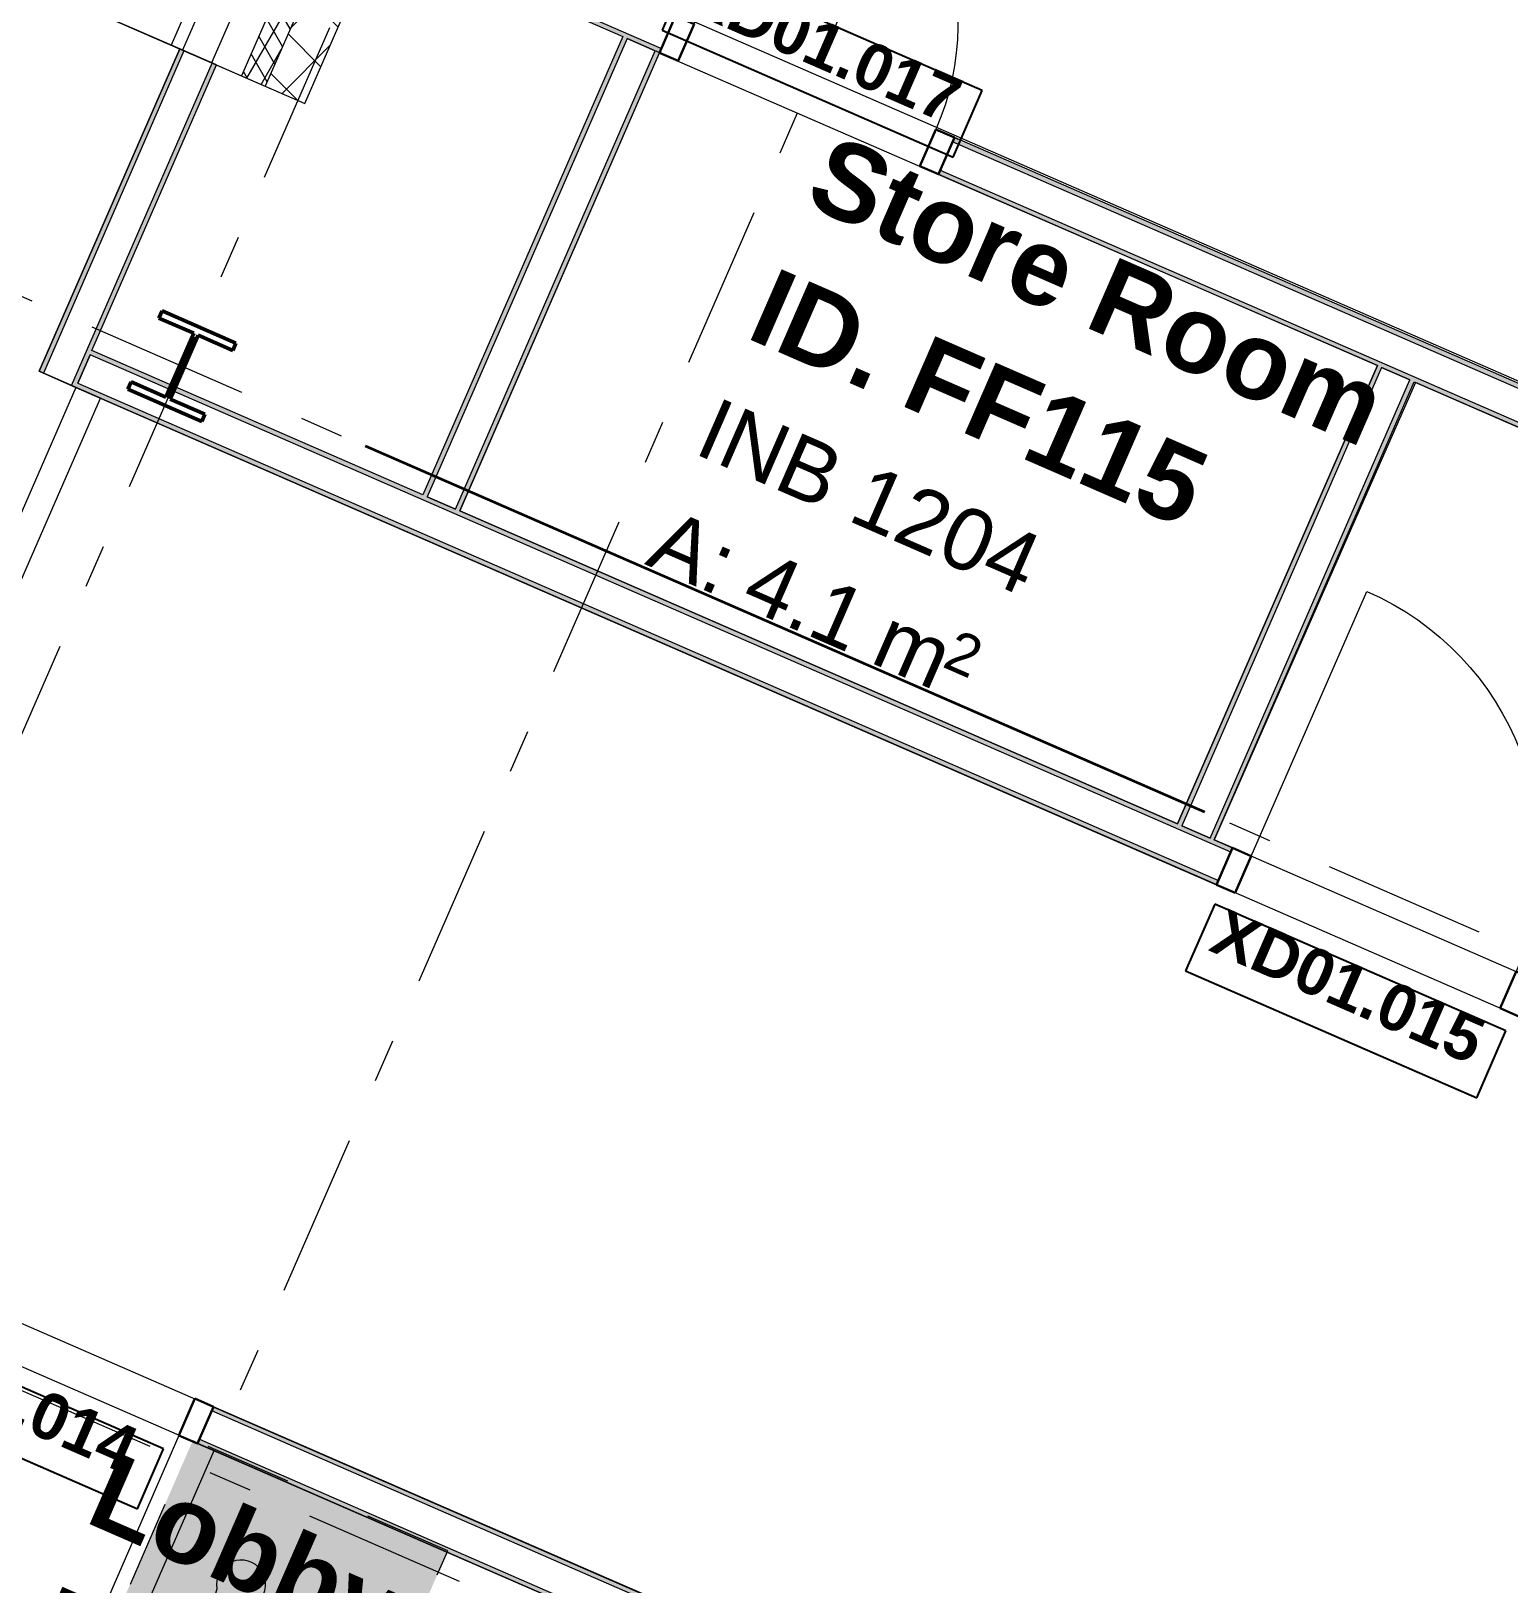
# Model space of a CAD drawing. Header units: millimetres. Extents: x -50172 to 90294, y -80883 to 25069.
# Drawn here: x 14340 to 19129, y 2969 to 8001 of the extents above; entities that cross this region are included whole.
import ezdxf
from ezdxf.enums import TextEntityAlignment as Align

# ---------------------------------------------------------------- set-up
doc = ezdxf.new("R2010")
doc.units = ezdxf.units.MM
doc.header["$MEASUREMENT"] = 0
for name, pattern in [('Dashed', [564.444447, 282.222223, -282.222223]), ('DGN Style 4', [5938.379518, 2967.335175, -1483.667587, 3.709169, -1483.667587]), ('Double Dashed', [1093.611073, 529.166651, -211.666656, 141.111112, -211.666656])]:
    doc.linetypes.add(name, pattern=pattern)
for name, color, linetype in [('A-05-M_Gross_Int_Circulation', 7, 'Continuous'), ('A-15-M_Column_Int', 7, 'Continuous'), ('A-15-MG_Structural_Grid', 7, 'Continuous'), ('A-20-M_Floor_Slab', 7, 'Continuous'), ('A-25-M_Wall_Ext', 7, 'Continuous'), ('A-25-M_Wall_Int', 7, 'Continuous'), ('A-35-M_FFE-Zone', 7, 'Continuous'), ('A-95-P_Drawing', 7, 'Continuous'), ('ArchiCAD Door Markers', 7, 'Continuous'), ('ArchiCAD Doors', 7, 'Continuous'), ('New_A-05-M_Gross_Int_Circulation', 7, 'Continuous'), ('New_A-35-M_FFE-Zone', 7, 'Continuous')]:
    doc.layers.add(name, color=color, linetype=linetype)
for name, color, linetype, lineweight, true_color in [('A-05-M_Gross_Int_Circulation_Pen_No__74', 7, 'Continuous', 20, 0x606060), ('A-15-M_Column_Int_Pen_No__28', 7, 'Continuous', 50, 0x2a2a2a), ('A-15-MG_Structural_Grid_Pen_No__163', 7, 'Continuous', 0, 0x750077), ('A-25-M_Wall_Ext_Pen_No__107', 7, 'Continuous', 15, 0xa6a6a6), ('A-25-M_Wall_Int_Pen_No__107', 7, 'Continuous', 15, 0xa6a6a6), ('A-35-M_FFE-Zone_Pen_No__74', 7, 'Continuous', 20, 0x606060), ('A-95-H_Fill_Plan.Fill#1_Pen_No__61', 7, 'Continuous', 20, 0x6a6a6a), ('ArchiCAD Doors_Pen_No__43', 7, 'Continuous', 30, 0x444444), ('ArchiCAD Doors_Pen_No__63', 7, 'Continuous', 20, 0x606060), ('New_A-05-M_Gross_Int_Circulation_Pen_No__74', 7, 'Continuous', 20, 0x606060), ('New_A-35-M_FFE-Zone_Pen_No__74', 7, 'Continuous', 20, 0x606060)]:
    doc.layers.add(name, color=color, linetype=linetype, lineweight=lineweight, true_color=true_color)
for name, color, linetype, lineweight in [('A-15-MG_Structural_Grid_Pen_No__8', 7, 'Continuous', 35), ('A-20-M_Floor_Slab_Pen_No__89', 8, 'Continuous', 20), ('A-25-M_Wall_Ext_Pen_No__1', 7, 'Continuous', 13), ('A-25-M_Wall_Int_Pen_No__1', 7, 'Continuous', 13), ('A-95-H_Fill_Plan.Fill#1_Pen_No__1', 7, 'Continuous', 13), ('A-95-P_Drawing_Pen_No__2', 8, 'Continuous', 15), ('ArchiCAD Door Markers_Pen_No__1', 7, 'Continuous', 13), ('ArchiCAD Door Markers_Pen_No__5', 7, 'Continuous', 25), ('ArchiCAD Doors_Pen_No__1', 7, 'Continuous', 13), ('ArchiCAD Zone Stamps_Pen_No__9', 7, 'Continuous', 13), ('New_ArchiCAD Zone Stamps_Pen_No__9', 7, 'Continuous', 13)]:
    doc.layers.add(name, color=color, linetype=linetype, lineweight=lineweight)
doc.styles.add('GENERATED_STYLE_1', font='')
doc.styles.add('GENERATED_STYLE_2', font='')
doc.styles.add('GENERATED_STYLE_3', font='')
doc.styles.add('GENERATED_STYLE_4', font='')
doc.styles.get('GENERATED_STYLE_1').set_extended_font_data('Arial', bold=True)
doc.styles.get('GENERATED_STYLE_2').set_extended_font_data('Swis721 BT', bold=True)
doc.styles.get('GENERATED_STYLE_3').set_extended_font_data('Arial')
doc.styles.get('GENERATED_STYLE_4').set_extended_font_data('Swis721 BT')

# ---------------------------------------------------------------- blocks, each defined once
blk = doc.blocks.new('Hub Circulation-First_INB 1250_18_1', base_point=(6132.5, 2516.9))
at = {"layer": 'New_A-05-M_Gross_Int_Circulation_Pen_No__74', "linetype": 'Continuous'}
for p, q in [((14821.6, 7943.7), (10938.1, 9637.1)), ((14365.9, 6898.8), (14821.6, 7943.7)), ((14564.7, 6812.1), (14365.9, 6898.8)), ((13425.6, 4199.6), (14564.7, 6812.1))]:
    blk.add_line(p, q, dxfattribs=at)
at = {"layer": 'New_ArchiCAD Zone Stamps_Pen_No__9'}
for tag, height, style, p in [('ROOM_NAME', 250, 'GENERATED_STYLE_1', (5462.3, 4364.5)), ('zoneNameLine2', 250, 'GENERATED_STYLE_1', (5273.8, 3932.4)), ('ROOM_NUMBER', 200, 'GENERATED_STYLE_3', (5085.4, 3511.7)), ('measuredAreaCode', 200, 'GENERATED_STYLE_3', (4928.4, 3151.6)), ('DUMMY_649', 200, 'GENERATED_STYLE_3', (5235.8, 3017.5)), ('DUMMY_650', 200, 'GENERATED_STYLE_3', (5725.1, 2804.1)), ('DUMMY_651', 133.3, 'GENERATED_STYLE_3', (6004.4, 2697.6))]:
    blk.add_attdef(tag, text='', height=height, rotation=336.4404, dxfattribs=dict(at, style=style)).set_placement(p, align=Align.TOP_LEFT)
blk = doc.blocks.new('Seminar 1_INB 1203_22_1', base_point=(20695.4, 10380.5))
at = {"layer": 'New_A-35-M_FFE-Zone_Pen_No__74', "linetype": 'Continuous'}
blk.add_line((15525.9, 8452), (22349.1, 5476.8), dxfattribs=at)
at = {"layer": 'New_ArchiCAD Zone Stamps_Pen_No__9'}
for tag, height, style, p in [('ROOM_NAME', 250, 'GENERATED_STYLE_1', (20403.5, 11704.2)), ('zoneNameLine2', 250, 'GENERATED_STYLE_1', (20215.1, 11272.1)), ('ROOM_NUMBER', 200, 'GENERATED_STYLE_3', (20026.7, 10851.4)), ('measuredAreaCode', 200, 'GENERATED_STYLE_3', (19869.6, 10491.3)), ('DUMMY_649', 200, 'GENERATED_STYLE_3', (20177.1, 10357.2)), ('DUMMY_650', 200, 'GENERATED_STYLE_3', (20666.4, 10143.8)), ('DUMMY_651', 133.3, 'GENERATED_STYLE_3', (20945.7, 10037.3))]:
    blk.add_attdef(tag, text='', height=height, rotation=336.4404, dxfattribs=dict(at, style=style)).set_placement(p, align=Align.TOP_LEFT)
blk = doc.blocks.new('Hub Circulation-First_INB 1250_26_1', base_point=(33468.4, -3160.1))
at = {"layer": 'New_A-05-M_Gross_Int_Circulation_Pen_No__74', "linetype": 'Continuous'}
for p, q in [((14485, 6846.7), (13345.6, 4233.7)), ((49095.7, -8245.2), (14485, 6846.7)), ((13345.6, 4233.7), (19055.2, 1744.8))]:
    blk.add_line(p, q, dxfattribs=at)
at = {"layer": 'New_ArchiCAD Zone Stamps_Pen_No__9'}
for tag, height, style, p in [('ROOM_NAME', 250, 'GENERATED_STYLE_1', (32365.1, -1482.5)), ('zoneNameLine2', 250, 'GENERATED_STYLE_1', (32176.7, -1914.6)), ('ROOM_NUMBER', 200, 'GENERATED_STYLE_3', (31988.2, -2335.3)), ('measuredAreaCode', 200, 'GENERATED_STYLE_3', (31831.2, -2695.5)), ('DUMMY_649', 200, 'GENERATED_STYLE_3', (32138.6, -2829.5)), ('DUMMY_650', 200, 'GENERATED_STYLE_3', (32767.8, -3103.9)), ('DUMMY_651', 133.3, 'GENERATED_STYLE_3', (33047.1, -3210.4))]:
    blk.add_attdef(tag, text='', height=height, rotation=336.4404, dxfattribs=dict(at, style=style)).set_placement(p, align=Align.TOP_LEFT)
blk = doc.blocks.new('Store Room_INB 1204_42_1', base_point=(17370.1, 6286.5))
at = {"layer": 'A-35-M_FFE-Zone_Pen_No__74', "linetype": 'Continuous'}
for p, q in [((16375.4, 7929.5), (15728.7, 6446.4)), ((18702.2, 6917.1), (16375.4, 7929.5)), ((18054.6, 5432.1), (18702.2, 6917.1)), ((15728.7, 6446.4), (18054.6, 5432.1))]:
    blk.add_line(p, q, dxfattribs=at)
at = {"layer": 'ArchiCAD Zone Stamps_Pen_No__9'}
for tag, height, style, p in [('ROOM_NAME', 250, 'GENERATED_STYLE_1', (16938.9, 7671)), ('zoneNameLine2', 250, 'GENERATED_STYLE_1', (16750.5, 7238.8)), ('ROOM_NUMBER', 200, 'GENERATED_STYLE_3', (16562.1, 6818.1)), ('measuredAreaCode', 200, 'GENERATED_STYLE_3', (16405.1, 6458)), ('DUMMY_649', 200, 'GENERATED_STYLE_3', (16712.5, 6324)), ('DUMMY_650', 200, 'GENERATED_STYLE_3', (17062, 6171.6)), ('DUMMY_651', 133.3, 'GENERATED_STYLE_3', (17341.3, 6065))]:
    blk.add_attdef(tag, text='', height=height, rotation=336.4404, dxfattribs=dict(at, style=style)).set_placement(p, align=Align.TOP_LEFT)
blk = doc.blocks.new('Lobby_INB 1251_43_1', base_point=(21204.1, 4542.6))
at = {"layer": 'A-05-M_Gross_Int_Circulation_Pen_No__74', "linetype": 'Continuous'}
for p, q in [((18825.7, 6862.9), (18173.8, 5380.1)), ((23582.4, 4789.1), (18825.7, 6862.9)), ((18173.8, 5380.1), (22934.9, 3304.1))]:
    blk.add_line(p, q, dxfattribs=at)
at = {"layer": 'ArchiCAD Zone Stamps_Pen_No__9'}
for tag, height, style, p in [('ROOM_NAME', 250, 'GENERATED_STYLE_1', (20964.8, 5843.4)), ('zoneNameLine2', 250, 'GENERATED_STYLE_1', (20776.4, 5411.3)), ('ROOM_NUMBER', 200, 'GENERATED_STYLE_3', (20587.9, 4990.6)), ('measuredAreaCode', 200, 'GENERATED_STYLE_3', (20430.9, 4630.5)), ('DUMMY_649', 200, 'GENERATED_STYLE_3', (20738.3, 4496.5)), ('DUMMY_650', 200, 'GENERATED_STYLE_3', (21087.8, 4344.1)), ('DUMMY_651', 133.3, 'GENERATED_STYLE_3', (21367.1, 4237.5))]:
    blk.add_attdef(tag, text='', height=height, rotation=336.4404, dxfattribs=dict(at, style=style)).set_placement(p, align=Align.TOP_LEFT)
blk = doc.blocks.new('Lobby_INB 1252_49_1', base_point=(14847.6, 2100.4))
at = {"layer": 'A-05-M_Gross_Int_Circulation_Pen_No__74', "linetype": 'Continuous'}
for p, q in [((13492.7, 4028.5), (12736.4, 2294.1)), ((16128.7, 2879.1), (13492.7, 4028.5)), ((15372.4, 1144.7), (16128.7, 2879.1)), ((12736.4, 2294.1), (15372.4, 1144.7))]:
    blk.add_line(p, q, dxfattribs=at)
at = {"layer": 'ArchiCAD Zone Stamps_Pen_No__9'}
for tag, height, style, p in [('ROOM_NAME', 250, 'GENERATED_STYLE_1', (14608.2, 3401.2)), ('zoneNameLine2', 250, 'GENERATED_STYLE_1', (14419.8, 2969.1)), ('ROOM_NUMBER', 200, 'GENERATED_STYLE_3', (14231.4, 2548.4)), ('measuredAreaCode', 200, 'GENERATED_STYLE_3', (14074.4, 2188.3)), ('DUMMY_649', 200, 'GENERATED_STYLE_3', (14381.8, 2054.2)), ('DUMMY_650', 200, 'GENERATED_STYLE_3', (14731.3, 1901.8)), ('DUMMY_651', 133.3, 'GENERATED_STYLE_3', (15010.6, 1795.3))]:
    blk.add_attdef(tag, text='', height=height, rotation=336.4404, dxfattribs=dict(at, style=style)).set_placement(p, align=Align.TOP_LEFT)
blk = doc.blocks.new('Slab_59_1', base_point=(641.9, -115.4))
at = {"layer": 'A-20-M_Floor_Slab_Pen_No__89', "linetype": 'Continuous', "flags": 128}
blk.add_lwpolyline([(641.9, -115.4), (7790.9, 6537.3), (7705.8, 6629.2), (10938, 9637), (15227.2, 7766.9), (19349.1, 17219.8), (33140, 11206.2), (28688.3, 997.1), (49221.6, -7956.5), (46447.7, -14317.9), (43562.2, -13059.7), (41447.8, -17908.8)], close=True, dxfattribs=at)
blk = doc.blocks.new('Wall_8_1', base_point=(17826.2, 14909.4))
at = {"layer": 'A-25-M_Wall_Ext_Pen_No__107', "linetype": 'Continuous'}
h = blk.add_hatch(dxfattribs=at)
h.set_pattern_fill('Plaster_0001', color=256, style=0, pattern_type=2)
h.set_pattern_definition([(246.4404, (0, 0), (-158.7676, 69.2305), [0, -100]), (246.4404, (59.4, -80.45), (-158.7676, 69.2305), [0, -100])])
h.paths.add_polyline_path([(17000.1, 13015), (14794.1, 7955.7), (14830.7, 7939.7), (17036.8, 12999)])
h = blk.add_hatch(dxfattribs=at)
h.set_pattern_fill('613_01__ad_AR_SAND_0001', color=256, style=0, pattern_type=2)
h.set_pattern_definition([(103.994, (0, 0), (-1137.956, 451.32), [0, -965.2, 0, -1079.5, 0, -1031.875]), (73.994, (0, 0), (-1195.13, 1745.31), [0, -520.7, 0, -869.95, 0, -333.375]), (33.994, (-311.5, -716.2), (785.414, 1814.82), [0, -317.5, 0, -1143, 0, -1492.25]), (23.994, (-311.5, -716.2), (250.28, 1972.77), [0, -158.75, 0, -749.3, 0, -857.25])])
h.paths.add_polyline_path([(17036.8, 12999), (14830.7, 7939.7), (14924.7, 7898.8), (17130.7, 12958)])
h = blk.add_hatch(dxfattribs=at)
h.set_pattern_fill('Batt_Insulation_0001', color=256, style=0, pattern_type=2)
h.set_pattern_definition([(60, (0, 0), (-43.30127, 25), []), (120, (0, 0), (43.30127, 25), [])])
h.paths.add_polyline_path([(17227.9, 12915.6), (15021.8, 7856.4), (15098.8, 7822.8), (17304.9, 12882.1)])
h = blk.add_hatch(dxfattribs=at)
h.set_pattern_fill('Concrete_Block_0001', color=256, style=0, pattern_type=2)
h.set_pattern_definition([(45, (0, 0), (-91.9239, 91.9239), []), (135, (0, 0), (91.9239, 91.9239), [])])
h.paths.add_polyline_path([(17304.9, 12882.1), (15098.8, 7822.8), (15227.2, 7766.9), (17433.2, 12826.1)])
at = {"layer": 'A-25-M_Wall_Ext_Pen_No__1', "linetype": 'Continuous'}
for p, q in [((17036.8, 12999), (14830.7, 7939.7)), ((17130.7, 12958), (14924.7, 7898.8)), ((17227.9, 12915.6), (15021.8, 7856.4)), ((17304.9, 12882.1), (15098.8, 7822.8))]:
    blk.add_line(p, q, dxfattribs=at)
at = {"layer": 'A-25-M_Wall_Ext_Pen_No__1', "linetype": 'Continuous', "flags": 128}
for points in [[(15227.2, 7766.9), (18259.3, 14720.5)], [(17000.1, 13015), (14794.1, 7955.7)], [(14794.1, 7955.7), (15227.2, 7766.9)]]:
    blk.add_lwpolyline(points, dxfattribs=at)
blk = doc.blocks.new('Wall_9_1', base_point=(14821.6, 7943.7))
at = {"layer": 'A-25-M_Wall_Int_Pen_No__107', "linetype": 'Continuous'}
for points in [[(14821.6, 7943.7), (14365.8, 6898.7), (14379.6, 6892.7), (14835.3, 7937.7)], [(14485, 6846.7), (14940.7, 7891.8), (14927, 7897.8), (14471.3, 6852.7)]]:
    blk.add_hatch(color=256, dxfattribs=at).paths.add_polyline_path(points)
at = {"layer": 'A-25-M_Wall_Int_Pen_No__1', "linetype": 'Continuous'}
for p, q in [((14835.3, 7937.7), (14379.6, 6892.7)), ((14471.3, 6852.7), (14927, 7897.8))]:
    blk.add_line(p, q, dxfattribs=at)
at = {"layer": 'A-25-M_Wall_Int_Pen_No__1', "linetype": 'Continuous', "flags": 128}
for points in [[(14821.6, 7943.7), (14365.8, 6898.7)], [(14940.7, 7891.8), (14821.6, 7943.7)], [(14537, 6966), (14940.7, 7891.8)], [(14491, 6860.5), (14531, 6952.2)], [(14365.8, 6898.7), (14485, 6846.7)]]:
    blk.add_lwpolyline(points, dxfattribs=at)
blk = doc.blocks.new('Door 19')
at = {"layer": 'ArchiCAD Doors_Pen_No__1', "linetype": 'Continuous'}
for p, q in [((-534, 0), (-546, 0)), ((-534, 0), (-534, -15)), ((534, 0), (534, -15)), ((534, 0), (546, 0)), ((-534, -15), (-534, -115)), ((534, -15), (534, -115)), ((-534, -130), (-546, -130)), ((-534, -115), (-534, -130)), ((534, -115), (534, -130)), ((534, -130), (546, -130))]:
    blk.add_line(p, q, dxfattribs=at)
at = {"layer": 'ArchiCAD Doors_Pen_No__43', "linetype": 'Continuous'}
for p, q in [((-468, 0), (-534, 0)), ((-534, 0), (-534, -130)), ((-468, -130), (-468, 0)), ((534, 0), (468, 0)), ((468, 0), (468, -130)), ((534, -130), (534, 0)), ((-534, -130), (-468, -130)), ((468, -130), (534, -130))]:
    blk.add_line(p, q, dxfattribs=at)
at = {"layer": 'ArchiCAD Doors_Pen_No__63', "linetype": 'Continuous'}
blk.add_line((468, 0), (468, 935.9), dxfattribs=at)
blk.add_arc((468, 0), 935.9, 90, 180, dxfattribs=at)
blk = doc.blocks.new('Door Stamp 17_10')
at = {"layer": 'ArchiCAD Door Markers_Pen_No__5', "linetype": 'Continuous'}
for p, q in [((514.6, -190), (-514.6, -190)), ((-514.6, -190), (-514.6, -425.7)), ((514.6, -425.7), (514.6, -190)), ((-514.6, -425.7), (514.6, -425.7)), ((-514.6, -425.7), (514.6, -425.7))]:
    blk.add_line(p, q, dxfattribs=at)
at = {"layer": 'ArchiCAD Door Markers_Pen_No__1', "style": 'GENERATED_STYLE_1'}
blk.add_attdef('AC_WIDO_ID', text='', height=150, dxfattribs=at).set_placement((-457.5, -376.9), align=Align.BOTTOM_LEFT)
blk = doc.blocks.new('Wall_12_1', base_point=(14365.9, 6898.8))
at = {"layer": 'A-25-M_Wall_Int_Pen_No__107', "linetype": 'Continuous'}
for points in [[(14537, 6966), (14531, 6952.2), (18227.4, 5340.4), (18233.4, 5354.2)], [(14491.1, 6860.6), (14485.1, 6846.8), (18181.4, 5235), (18187.4, 5248.8)]]:
    blk.add_hatch(color=256, dxfattribs=at).paths.add_polyline_path(points)
at = {"layer": 'A-25-M_Wall_Int_Pen_No__1', "linetype": 'Continuous'}
for p, q in [((18227.4, 5340.4), (14531, 6952.2)), ((14491.1, 6860.6), (18187.4, 5248.8)), ((18227.4, 5340.4), (18187.4, 5248.8)), ((18233.4, 5354.2), (18222.4, 5359)), ((18233.4, 5354.2), (18227.4, 5340.4)), ((18181.4, 5235), (18170.4, 5239.8)), ((18187.4, 5248.8), (18181.4, 5235))]:
    blk.add_line(p, q, dxfattribs=at)
at = {"layer": 'A-25-M_Wall_Int_Pen_No__1', "linetype": 'Continuous', "flags": 128}
for points in [[(14531, 6952.2), (14491.1, 6860.6)], [(15609.5, 6498.3), (14537, 6966)], [(14485.1, 6846.8), (18181.4, 5235)], [(15714.9, 6452.3), (15623.2, 6492.3)], [(18054.6, 5432.1), (15728.7, 6446.4)], [(18160.1, 5386.1), (18068.4, 5426.1)], [(18233.4, 5354.2), (18173.8, 5380.1)]]:
    blk.add_lwpolyline(points, dxfattribs=at)
at = {"layer": 'ArchiCAD Door Markers'}
ref = blk.add_blockref('Door Stamp 17_10', (18722.8, 5140.7), dxfattribs=dict(at, rotation=336.4403490338821))
ref.add_attrib('AC_WIDO_ID', 'XD01.015', dxfattribs={"layer": 'ArchiCAD Door Markers_Pen_No__1', "color": 7, "height": 150, "rotation": 336.4403, "style": 'GENERATED_STYLE_1'}).set_placement((18133.3, 4982.3), align=Align.BOTTOM_LEFT)
at = {"layer": 'ArchiCAD Doors', "color": 251, "linetype": 'Continuous', "lineweight": 20, "true_color": 0x606060, "xscale": -1, "zscale": 1000, "rotation": 336.4403490338821}
blk.add_blockref('Door 19', (18722.8, 5140.7), dxfattribs=at)
blk = doc.blocks.new('Door 19_3')
at = {"layer": 'ArchiCAD Doors_Pen_No__1', "linetype": 'Continuous'}
for p, q in [((-493, 0), (-505, 0)), ((-493, -15), (-493, 0)), ((493, -15), (493, 0)), ((493, 0), (505, 0)), ((-493, -115), (-493, -15)), ((493, -115), (493, -15)), ((-493, -130), (-505, -130)), ((-493, -130), (-493, -115)), ((493, -130), (493, -115)), ((493, -130), (505, -130))]:
    blk.add_line(p, q, dxfattribs=at)
at = {"layer": 'ArchiCAD Doors_Pen_No__43', "linetype": 'Continuous'}
for p, q in [((-427, 0), (-493, 0)), ((-493, 0), (-493, -130)), ((-427, -130), (-427, 0)), ((493, 0), (427, 0)), ((427, 0), (427, -130)), ((493, -130), (493, 0)), ((-493, -130), (-427, -130)), ((427, -130), (493, -130))]:
    blk.add_line(p, q, dxfattribs=at)
at = {"layer": 'ArchiCAD Doors_Pen_No__63', "linetype": 'Continuous'}
blk.add_line((427, 0), (427, 854), dxfattribs=at)
blk.add_arc((427, 0), 854, 90, 180, dxfattribs=at)
blk = doc.blocks.new('Door Stamp 17_16')
at = {"layer": 'ArchiCAD Door Markers_Pen_No__5', "linetype": 'Continuous'}
for p, q in [((514.6, -70), (-514.6, -70)), ((-514.6, -70), (-514.6, -305.7)), ((514.6, -70), (-514.6, -70)), ((514.6, -305.7), (514.6, -70)), ((-514.6, -305.7), (514.6, -305.7))]:
    blk.add_line(p, q, dxfattribs=at)
at = {"layer": 'ArchiCAD Door Markers_Pen_No__1', "style": 'GENERATED_STYLE_1'}
blk.add_attdef('AC_WIDO_ID', text='', height=150, rotation=180, dxfattribs=at).set_placement((457.5, -21.2), align=Align.BOTTOM_LEFT)
blk = doc.blocks.new('Wall_15_1', base_point=(29261.9, 2312.5))
at = {"layer": 'A-25-M_Wall_Int_Pen_No__107', "linetype": 'Continuous'}
for points in [[(15471, 8326), (16376.2, 7931.3), (16382.2, 7945.1), (15477, 8339.8)], [(17326, 7642.6), (21384.4, 5873), (21390.4, 5886.7), (17332, 7656.4)], [(17286, 7551), (17280, 7537.2), (21338.4, 5767.5), (21344.4, 5781.3)]]:
    blk.add_hatch(color=256, dxfattribs=at).paths.add_polyline_path(points)
at = {"layer": 'A-25-M_Wall_Int_Pen_No__1', "linetype": 'Continuous'}
for p, q in [((15477, 8339.8), (16382.2, 7945.1)), ((16382.2, 7945.1), (16422.2, 8036.8)), ((16376.2, 7931.3), (16365.2, 7936.1)), ((16376.2, 7931.3), (16382.2, 7945.1)), ((17326, 7642.6), (17332, 7656.4)), ((17332, 7656.4), (17343, 7651.6)), ((17286, 7551), (17326, 7642.6)), ((21384.4, 5873), (17326, 7642.6)), ((17280, 7537.2), (17286, 7551)), ((17286, 7551), (21344.4, 5781.3)), ((17280, 7537.2), (17291, 7532.4))]:
    blk.add_line(p, q, dxfattribs=at)
at = {"layer": 'A-25-M_Wall_Int_Pen_No__1', "linetype": 'Continuous', "flags": 128}
for points in [[(15471, 8326), (16257, 7983.3)], [(16270.8, 7977.3), (16362.4, 7937.3)], [(21390.4, 5886.7), (17332, 7656.4)], [(17280, 7537.2), (18702.2, 6917.1)], [(18715.9, 6911.1), (18807.6, 6871.1)], [(18821.3, 6865.1), (21338.4, 5767.5)]]:
    blk.add_lwpolyline(points, dxfattribs=at)
at = {"layer": 'ArchiCAD Door Markers'}
ref = blk.add_blockref('Door Stamp 17_16', (16828.1, 7734.3), dxfattribs=dict(at, rotation=156.440329496084))
ref.add_attrib('AC_WIDO_ID', 'XD01.017', dxfattribs={"layer": 'ArchiCAD Door Markers_Pen_No__1', "color": 7, "height": 150, "rotation": 336.4403, "style": 'GENERATED_STYLE_1'}).set_placement((16436.7, 8030.2), align=Align.BOTTOM_LEFT)
at = {"layer": 'ArchiCAD Doors', "color": 251, "linetype": 'Continuous', "lineweight": 20, "true_color": 0x606060, "xscale": -0.9999999999999999, "zscale": 1000, "rotation": 336.4403294960841}
blk.add_blockref('Door 19_3', (16880.1, 7853.4), dxfattribs=at)
blk = doc.blocks.new('Wall_16_1', base_point=(15557.5, 6379.2))
at = {"layer": 'A-25-M_Wall_Int_Pen_No__107', "linetype": 'Continuous'}
for points in [[(16257, 7983.3), (15609.5, 6498.3), (15623.2, 6492.3), (16270.8, 7977.3)], [(15728.7, 6446.4), (16376.2, 7931.3), (16362.4, 7937.3), (15714.9, 6452.3)]]:
    blk.add_hatch(color=256, dxfattribs=at).paths.add_polyline_path(points)
at = {"layer": 'A-25-M_Wall_Int_Pen_No__1', "linetype": 'Continuous'}
for p, q in [((16270.8, 7977.3), (15623.2, 6492.3)), ((15714.9, 6452.3), (16362.4, 7937.3))]:
    blk.add_line(p, q, dxfattribs=at)
at = {"layer": 'A-25-M_Wall_Int_Pen_No__1', "linetype": 'Continuous', "flags": 128}
for points in [[(16257, 7983.3), (15609.5, 6498.3)], [(16362.4, 7937.3), (16270.8, 7977.3)], [(15728.7, 6446.4), (16376.2, 7931.3)], [(15623.2, 6492.3), (15714.9, 6452.3)]]:
    blk.add_lwpolyline(points, dxfattribs=at)
blk = doc.blocks.new('Wall_17_1', base_point=(18002.7, 5312.9))
at = {"layer": 'A-25-M_Wall_Int_Pen_No__107', "linetype": 'Continuous'}
for points in [[(18702.2, 6917.1), (18054.6, 5432.1), (18068.4, 5426.1), (18715.9, 6911.1)], [(18173.8, 5380.1), (18821.3, 6865.1), (18807.6, 6871.1), (18160.1, 5386.1)]]:
    blk.add_hatch(color=256, dxfattribs=at).paths.add_polyline_path(points)
at = {"layer": 'A-25-M_Wall_Int_Pen_No__1', "linetype": 'Continuous'}
for p, q in [((18715.9, 6911.1), (18068.4, 5426.1)), ((18160.1, 5386.1), (18807.6, 6871.1))]:
    blk.add_line(p, q, dxfattribs=at)
at = {"layer": 'A-25-M_Wall_Int_Pen_No__1', "linetype": 'Continuous', "flags": 128}
for points in [[(18702.2, 6917.1), (18054.6, 5432.1)], [(18807.6, 6871.1), (18715.9, 6911.1)], [(18173.8, 5380.1), (18821.3, 6865.1)], [(18068.4, 5426.1), (18160.1, 5386.1)]]:
    blk.add_lwpolyline(points, dxfattribs=at)
blk = doc.blocks.new('Double Door Asymmetric 19_3')
at = {"layer": 'ArchiCAD Doors_Pen_No__1', "linetype": 'Continuous'}
for p, q in [((-623.4, 0), (-635.4, 0)), ((-623.4, 0), (-623.4, -15)), ((623.4, 0), (623.4, -15)), ((623.4, 0), (635.4, 0)), ((-623.4, -15), (-623.4, -115)), ((623.4, -15), (623.4, -115)), ((-623.4, -130), (-635.4, -130)), ((-623.4, -115), (-623.4, -130)), ((623.4, -115), (623.4, -130)), ((623.4, -130), (635.4, -130))]:
    blk.add_line(p, q, dxfattribs=at)
at = {"layer": 'ArchiCAD Doors_Pen_No__43', "linetype": 'Continuous'}
for p, q in [((-557.4, 0), (-623.4, 0)), ((-623.4, 0), (-623.4, -130)), ((-557.4, -130), (-557.4, 0)), ((623.4, 0), (557.4, 0)), ((557.4, 0), (557.4, -130)), ((623.4, -130), (623.4, 0)), ((-623.4, -130), (-557.4, -130)), ((557.4, -130), (623.4, -130))]:
    blk.add_line(p, q, dxfattribs=at)
at = {"layer": 'ArchiCAD Doors_Pen_No__63', "linetype": 'Continuous'}
for p, q in [((-557.4, 0), (-557.4, 724.9)), ((557.4, 0), (557.4, 390))]:
    blk.add_line(p, q, dxfattribs=at)
for centre, radius, start, end in [((-557.4, 0), 724.9, 0, 90), ((557.4, 0), 390, 90, 180)]:
    blk.add_arc(centre, radius, start, end, dxfattribs=at)
blk = doc.blocks.new('Door Stamp 17_2')
at = {"layer": 'ArchiCAD Door Markers_Pen_No__5', "linetype": 'Continuous'}
for p, q in [((529.8, -190), (-529.8, -190)), ((-529.8, -190), (-529.8, -401.8)), ((529.8, -401.8), (529.8, -190)), ((-529.8, -401.8), (529.8, -401.8)), ((-529.8, -401.8), (529.8, -401.8))]:
    blk.add_line(p, q, dxfattribs=at)
at = {"layer": 'ArchiCAD Door Markers_Pen_No__1', "style": 'GENERATED_STYLE_2'}
blk.add_attdef('AC_WIDO_ID', text='', height=150, dxfattribs=at).set_placement((-470.9, -357), align=Align.BOTTOM_LEFT)
blk = doc.blocks.new('Wall_28_1', base_point=(13425.5, 4199.7))
at = {"layer": 'A-25-M_Wall_Int_Pen_No__107', "linetype": 'Continuous'}
for points in [[(13788.2, 4041.5), (13425.5, 4199.7), (13433.3, 4179.9), (13782.2, 4027.8)], [(13485, 4048.3), (13492.7, 4028.5), (13736.2, 3922.3), (13742.2, 3936.1)], [(14931.1, 3543.1), (14925.1, 3529.4), (16358, 2904.6), (16364, 2918.3)], [(14885.2, 3437.7), (14879.2, 3424), (16312, 2799.2), (16318, 2812.9)]]:
    blk.add_hatch(color=256, dxfattribs=at).paths.add_polyline_path(points)
at = {"layer": 'A-25-M_Wall_Int_Pen_No__1', "linetype": 'Continuous'}
for p, q in [((13782.2, 4027.8), (13433.3, 4179.9)), ((13485, 4048.3), (13742.2, 3936.1)), ((13742.2, 3936.1), (13782.2, 4027.8)), ((13788.2, 4041.5), (13777.2, 4046.3)), ((13782.2, 4027.8), (13788.2, 4041.5)), ((13736.2, 3922.3), (13725.2, 3927.1)), ((13736.2, 3922.3), (13742.2, 3936.1)), ((14885.2, 3437.7), (14925.1, 3529.4)), ((14925.1, 3529.4), (14931.1, 3543.1)), ((16358, 2904.6), (14925.1, 3529.4)), ((14931.1, 3543.1), (14942.1, 3538.3)), ((14879.2, 3424), (14885.2, 3437.7)), ((14879.2, 3424), (14890.2, 3419.2)), ((14885.2, 3437.7), (16318, 2812.9))]:
    blk.add_line(p, q, dxfattribs=at)
at = {"layer": 'A-25-M_Wall_Int_Pen_No__1', "linetype": 'Continuous', "flags": 128}
for points in [[(13788.2, 4041.5), (13425.5, 4199.7)], [(13492.7, 4028.5), (13736.2, 3922.3)], [(16364, 2918.3), (14931.1, 3543.1)], [(14879.2, 3424), (16128.7, 2879.1)], [(16142.4, 2873.1), (16298.2, 2805.2)], [(16312, 2799.2), (16364, 2918.3)]]:
    blk.add_lwpolyline(points, dxfattribs=at)
at = {"layer": 'ArchiCAD Door Markers'}
ref = blk.add_blockref('Door Stamp 17_2', (14359.7, 3792.3), dxfattribs=dict(at, rotation=336.4404242741434))
ref.add_attrib('AC_WIDO_ID', 'XD01.014', dxfattribs={"layer": 'ArchiCAD Door Markers_Pen_No__1', "color": 7, "height": 150, "rotation": 336.4404, "style": 'GENERATED_STYLE_2'}).set_placement((13767.4, 3657.1), align=Align.BOTTOM_LEFT)
at = {"layer": 'ArchiCAD Doors', "color": 251, "linetype": 'Continuous', "lineweight": 20, "true_color": 0x606060, "zscale": 1000, "rotation": 156.4404242741435}
blk.add_blockref('Double Door Asymmetric 19_3', (14307.7, 3673.2), dxfattribs=at)
blk = doc.blocks.new('Universal Columns Column 19_2')
at = {"layer": 'A-15-M_Column_Int', "linetype": 'Continuous', "lineweight": 0, "true_color": 0xffffff}
h = blk.add_hatch(dxfattribs=at)
h.set_pattern_fill('613_01__a5_STUCCO_0001', style=0, pattern_type=2)
h.set_pattern_definition([(286.3, (0, 0), (-3213820, 11866500), [3000, -14992680]), (309.93, (992000, -2522800), (-1760680, 765780), [4670, -4288600]), (111.49, (-168200, -712500), (765800, 1760700), [7100, -2708200]), (111.49, (-238700, -1062700), (765800, 1760700), [7100, -2708200]), (111.49, (-566500, -1578300), (765800, 1760700), [7100, -2708200]), (111.49, (-655700, -1708100), (765800, 1760700), [7100, -2708200]), (111.494, (-465300, -1834400), (765800, 1760700), [7100, -2708200]), (111.494, (-104200, -1931700), (765800, 1760700), [7100, -2708200]), (111.494, (257800, -2002000), (765800, 1760700), [7100, -2708200]), (183.06, (-194600, -886000), (2526450, 994900), [11200, -4282100]), (183.06, (-349700, -1079650), (2526450, 994900), [11200, -4282100]), (183.06, (116350, -2076500), (2526450, 994900), [11200, -4282100]), (111.49, (-350400, -1231700), (765800, 1760700), [7100, -2708200]), (111.49, (-502900, -1720200), (765800, 1760700), [7100, -2708200]), (111.494, (-274000, -1895900), (765800, 1760700), [7100, -2708200]), (111.494, (322000, -2155100), (765800, 1760700), [7100, -2708200]), (48.06, (-367140, -1412600), (765780, 1760680), [10500, -6061050]), (48.06, (-236400, -1671930), (765780, 1760680), [10520, -6061050]), (48.06, (-93300, -549600), (765800, 1760700), [10500, -6061050]), (48.06, (189050, -378800), (765800, 1760700), [10500, -6061050]), (48.06, (50600, -207200), (765800, 1760700), [10500, -6061050]), (48.06, (563700, -450600), (765800, 1760700), [10500, -6061050]), (48.06, (904800, -517960), (765780, 1760680), [10500, -6061050]), (48.06, (1265960, -877540), (765780, 1760680), [10500, -6061050]), (48.06, (1482600, -916100), (765780, 1760680), [10520, -6061050]), (48.06, (1273060, -1199550), (765780, 1760680), [10520, -6061050]), (48.06, (1211900, -1491860), (765780, 1760680), [10520, -6061050]), (48.06, (943500, -1689000), (765780, 1760680), [10520, -6061050]), (48.06, (1016600, -1999200), (765780, 1760680), [10520, -6061050]), (48.06, (801000, -2133260), (765780, 1760680), [10520, -6061050]), (48.06, (807600, -2293060), (765780, 1760680), [10520, -6061050]), (48.06, (630500, -2291960), (765780, 1760680), [10520, -6061050]), (48.06, (151700, -1607900), (765780, 1760680), [10520, -6061050]), (48.06, (70000, -1177460), (765780, 1760680), [10500, -6061050]), (48.06, (631750, -935800), (765780, 1760680), [10500, -6061050]), (48.06, (986700, -1181300), (765780, 1760680), [10500, -6061050]), (48.06, (850600, -1436000), (765780, 1760680), [10520, -6061050]), (48.06, (409300, -1365550), (765780, 1760680), [10500, -6061050]), (48.06, (488700, -1638000), (765780, 1760680), [10520, -6061050]), (48.06, (565600, -1787900), (765780, 1760680), [10520, -6061050]), (48.06, (297900, -886800), (765780, 1760680), [10500, -6061050]), (48.06, (277700, -629950), (765800, 1760700), [10500, -6061050]), (111.494, (551400, -2107800), (765800, 1760700), [7100, -2708200]), (111.494, (998900, -2140500), (765800, 1760700), [7100, -2708200]), (111.49, (707000, -1598400), (765800, 1760700), [7100, -2708200]), (111.494, (1193500, -1658100), (765800, 1760700), [7100, -2708200]), (111.49, (691100, -1191600), (765800, 1760700), [7100, -2708200]), (111.49, (1263300, -1334100), (765800, 1760700), [7100, -2708200]), (111.49, (979600, -866500), (765800, 1760700), [7100, -2708200]), (111.49, (1307600, -730700), (765800, 1760700), [7100, -2708200]), (111.49, (640400, -526600), (765800, 1760700), [7100, -2708200]), (111.49, (694500, -717200), (765800, 1760700), [7100, -2708200]), (111.49, (314700, -283700), (765800, 1760700), [7100, -2708200]), (111.49, (167600, -528500), (765800, 1760700), [7100, -2708200]), (111.49, (12400, -430600), (765800, 1760700), [7100, -2708200]), (111.49, (67100, -748000), (765800, 1760700), [7100, -2708200]), (111.49, (344000, -1091200), (765800, 1760700), [7100, -2708200]), (111.49, (29600, -939300), (765800, 1760700), [7100, -2708200]), (111.49, (438400, -757700), (765800, 1760700), [7100, -2708200]), (111.49, (-42600, -1373600), (765800, 1760700), [7100, -2708200]), (169.023, (65740, -1702860), (-7808487, 1302433), [10530, -17691000]), (169.023, (1133700, -1883880), (-7808487, 1302433), [10530, -17691000]), (169.023, (1445740, -1224800), (-7808487, 1302433), [10530, -17691000]), (169.023, (1047320, -1405880), (-7808487, 1302433), [10530, -17691000]), (169.023, (180300, -1357830), (-7808487, 1302433), [10530, -17691000]), (169.023, (-432670, -1577200), (-7808487, 1302433), [10530, -17691000]), (169.023, (223600, -966600), (-7808487, 1302433), [10530, -17691000]), (169.023, (1136430, -1014340), (-7808487, 1302433), [10530, -17691000]), (169.023, (1524220, -1021000), (-7808487, 1302433), [10530, -17691000]), (169.023, (1135220, -608810), (-7808487, 1302433), [10530, -17691000]), (169.023, (893470, -721350), (-7808487, 1302433), [10530, -17691000]), (169.023, (840820, -1017380), (-7808487, 1302433), [10530, -17691000]), (169.023, (46180, -1841170), (-7808487, 1302433), [10530, -17691000]), (169.023, (407640, -1861700), (-7808487, 1302433), [10530, -17691000]), (169.023, (845750, -1951000), (-7808487, 1302433), [10530, -17691000]), (48.06, (1350950, -1429200), (765780, 1760680), [10520, -6061050]), (48.06, (1140700, -2005970), (765780, 1760680), [10520, -6061050]), (48.06, (978100, -2309850), (765780, 1760680), [10520, -6061050]), (48.06, (198750, -158600), (765800, 1760700), [10500, -6061050]), (48.06, (458460, -261400), (765800, 1760700), [10500, -6061050]), (48.06, (772750, -448730), (765780, 1760680), [10500, -6061050]), (48.06, (1481360, -686060), (765780, 1760680), [10520, -6061050]), (48.06, (1667650, -817700), (765780, 1760680), [10520, -6061050]), (48.06, (1651400, -901750), (765780, 1760680), [10520, -6061050])])
h.paths.add_polyline_path([(-130.65, -138.15), (130.65, -138.15), (130.65, -112.85), (7.65, -112.85), (7.65, 112.85), (130.65, 112.85), (130.65, 138.15), (-130.65, 138.15), (-130.65, 112.85), (-7.65, 112.85), (-7.65, -112.85), (-130.65, -112.85)])
at = {"layer": 'A-15-M_Column_Int_Pen_No__28', "linetype": 'Continuous'}
for p, q in [((130.65, 138.15), (-130.65, 138.15)), ((-130.65, 138.15), (-130.65, 112.85)), ((-130.65, 112.85), (-7.65, 112.85)), ((-7.65, 112.85), (-7.65, -112.85)), ((7.65, -112.85), (7.65, 112.85)), ((7.65, 112.85), (130.65, 112.85)), ((130.65, 112.85), (130.65, 138.15)), ((-7.65, -112.85), (-130.65, -112.85)), ((-130.65, -112.85), (-130.65, -138.15)), ((-130.65, -138.15), (130.65, -138.15)), ((130.65, -112.85), (7.65, -112.85)), ((130.65, -138.15), (130.65, -112.85))]:
    blk.add_line(p, q, dxfattribs=at)
blk = doc.blocks.new('Sign Disabled 19')
at = {"layer": 'A-95-P_Drawing_Pen_No__2', "linetype": 'Continuous'}
for p, q in [((-123.6, 420.7), (-78.8, 86.1)), ((-67.4, 383.6), (-67.2, 385.5)), ((-43.7, 267.7), (-67.4, 383.6)), ((165.7, 266.8), (-43.7, 267.7)), ((165.6, 221), (165.7, 266.8)), ((-136, 183.1), (-141.5, 224.1)), ((-17.6, 139.9), (-34.4, 221.8)), ((-34.4, 221.8), (165.6, 221)), ((243.1, 138.9), (-17.6, 139.9)), ((294.8, -71.4), (243.1, 138.9)), ((-78.8, 86.1), (205.6, 84.9)), ((205.6, 84.9), (275.7, -172.4)), ((234, -97.7), (195.1, -88.9)), ((387.9, -51.1), (294.8, -71.4)), ((407.9, -132.4), (387.9, -51.1)), ((275.7, -172.4), (407.9, -132.4))]:
    blk.add_line(p, q, dxfattribs=at)
for centre, radius, start, end in [((-56.9, 464.8), 79.9, 262.6381, 213.4333), ((-38.6, -35.9), 279.6, 111.5915, 347.2138), ((-38.6, -35.8), 239.7, 113.9786, 347.2138)]:
    blk.add_arc(centre, radius, start, end, dxfattribs=at)
blk = doc.blocks.new('Standard grid marker')
at = {"layer": 'A-15-MG_Structural_Grid_Pen_No__163', "linetype": 'Double Dashed'}
blk.add_line((1000, 0), (29726, 0), dxfattribs=at)
at = {"layer": 'A-15-MG_Structural_Grid_Pen_No__163', "style": 'GENERATED_STYLE_4'}
for tag, p in [('AC_MarkerText_1_0', (-500, 41.2)), ('AC_MarkerText_1_1', (31226, 41.2))]:
    blk.add_attdef(tag, text='', height=350, rotation=90, dxfattribs=at).set_placement(p, align=Align.MIDDLE_CENTER)
blk = doc.blocks.new('Standard grid marker_3')
at = {"layer": 'A-15-MG_Structural_Grid_Pen_No__163', "linetype": 'Double Dashed'}
blk.add_line((1000, 0), (74254.8, 0), dxfattribs=at)
at = {"layer": 'A-15-MG_Structural_Grid_Pen_No__163', "style": 'GENERATED_STYLE_4'}
for tag, p in [('AC_MarkerText_1_0', (-500, 43.4)), ('AC_MarkerText_1_1', (75754.8, 43.4))]:
    blk.add_attdef(tag, text='', height=350, rotation=360, dxfattribs=at).set_placement(p, align=Align.MIDDLE_CENTER)

msp = doc.modelspace()

# ---------------------------------------------------------------- hatches: boundary and pattern name
at = {"layer": 'A-95-H_Fill_Plan.Fill#1_Pen_No__61', "linetype": 'Continuous', "lineweight": 0, "true_color": 0x1a1a1a}
msp.add_hatch(color=179, dxfattribs=at).paths.add_polyline_path([(15689.7, 3076), (14864.7, 3435.7), (14305.1, 2152.4), (15130.1, 1792.7)])

# ---------------------------------------------------------------- linework, layer by layer
at = {"layer": 'A-15-MG_Structural_Grid_Pen_No__8', "linetype": 'DGN Style 4'}
msp.add_line((72577.2, -18266), (2912.1, 12111.3), dxfattribs=at)
at = {"layer": 'A-95-H_Fill_Plan.Fill#1_Pen_No__1', "linetype": 'Dashed', "flags": 128}
msp.add_lwpolyline([(15689.7, 3076), (14864.7, 3435.7), (14305.1, 2152.4), (15130.1, 1792.7)], close=True, dxfattribs=at)

# ---------------------------------------------------------------- block references
at = {"layer": 'A-05-M_Gross_Int_Circulation', "linetype": 'Continuous'}
msp.add_blockref('Lobby_INB 1251_43_1', (21204.1, 4542.6), dxfattribs=at)
ref = msp.add_blockref('Lobby_INB 1252_49_1', (14847.6, 2100.4), dxfattribs=at)
ref.add_attrib('ROOM_NAME', 'Lobby', dxfattribs={"layer": 'ArchiCAD Zone Stamps_Pen_No__9', "color": 7, "height": 250, "rotation": 336.4404, "style": 'GENERATED_STYLE_1'}).set_placement((14608.2, 3401.2), align=Align.TOP_LEFT)
ref.add_attrib('ROOM_NUMBER', 'INB 1252', dxfattribs={"layer": 'ArchiCAD Zone Stamps_Pen_No__9', "color": 7, "height": 200, "rotation": 336.4404, "style": 'GENERATED_STYLE_3'}).set_placement((14231.4, 2548.4), align=Align.TOP_LEFT)
ref.add_attrib('zoneNameLine2', 'ID. FF007', dxfattribs={"layer": 'ArchiCAD Zone Stamps_Pen_No__9', "color": 7, "height": 250, "rotation": 336.4404, "style": 'GENERATED_STYLE_1'}).set_placement((14419.8, 2969.1), align=Align.TOP_LEFT)
ref.add_attrib('measuredAreaCode', 'A: ', dxfattribs={"layer": 'ArchiCAD Zone Stamps_Pen_No__9', "color": 7, "height": 200, "rotation": 336.4404, "style": 'GENERATED_STYLE_3'}).set_placement((14074.4, 2188.3), align=Align.TOP_LEFT)
ref.add_attrib('DUMMY_649', '5.4', dxfattribs={"layer": 'ArchiCAD Zone Stamps_Pen_No__9', "color": 7, "height": 200, "rotation": 336.4404, "style": 'GENERATED_STYLE_3'}).set_placement((14381.8, 2054.2), align=Align.TOP_LEFT)
ref.add_attrib('DUMMY_650', ' m', dxfattribs={"layer": 'ArchiCAD Zone Stamps_Pen_No__9', "color": 7, "height": 200, "rotation": 336.4404, "style": 'GENERATED_STYLE_3'}).set_placement((14731.3, 1901.8), align=Align.TOP_LEFT)
ref.add_attrib('DUMMY_651', '2', dxfattribs={"layer": 'ArchiCAD Zone Stamps_Pen_No__9', "color": 7, "height": 133.3, "rotation": 336.4404, "style": 'GENERATED_STYLE_3'}).set_placement((15010.6, 1795.3), align=Align.TOP_LEFT)
at = {"layer": 'A-15-M_Column_Int', "linetype": 'Continuous', "zscale": 1000, "rotation": 156.4404149906851}
msp.add_blockref('Universal Columns Column 19_2', (14828.7, 6915.4), dxfattribs=at)
at = {"layer": 'A-15-MG_Structural_Grid', "color": 8, "linetype": 'Continuous', "lineweight": 15, "zscale": 1000}
for name, p, rotation in [('Standard grid marker', (20514.7, 19955.4), 246.440411583993), ('Standard grid marker', (21889.7, 19355.8), 246.440411583993), ('Standard grid marker_3', (3595.3, 11813.5), 336.440411583993), ('Standard grid marker_3', (2296.2, 8834.4), 336.440411583993)]:
    msp.add_blockref(name, p, dxfattribs=dict(at, rotation=rotation))
at = {"layer": 'A-20-M_Floor_Slab', "color": 8, "linetype": 'Continuous', "lineweight": 20}
msp.add_blockref('Slab_59_1', (641.9, -115.4), dxfattribs=at)
at = {"layer": 'A-25-M_Wall_Ext', "color": 250, "lineweight": 50, "true_color": 0x2a2a2a}
msp.add_blockref('Wall_8_1', (17826.2, 14909.4), dxfattribs=at)
at = {"layer": 'A-25-M_Wall_Int', "color": 250, "lineweight": 50, "true_color": 0x2a2a2a}
for name, p in [('Wall_15_1', (29261.9, 2312.5)), ('Wall_16_1', (15557.5, 6379.2)), ('Wall_9_1', (14821.6, 7943.7)), ('Wall_12_1', (14365.9, 6898.8)), ('Wall_17_1', (18002.7, 5312.9)), ('Wall_28_1', (13425.5, 4199.7))]:
    msp.add_blockref(name, p, dxfattribs=at)
at = {"layer": 'A-35-M_FFE-Zone', "linetype": 'Continuous'}
ref = msp.add_blockref('Store Room_INB 1204_42_1', (17370.1, 6286.5), dxfattribs=at)
ref.add_attrib('ROOM_NAME', 'Store Room', dxfattribs={"layer": 'ArchiCAD Zone Stamps_Pen_No__9', "color": 7, "height": 250, "rotation": 336.4404, "style": 'GENERATED_STYLE_1'}).set_placement((16938.9, 7671), align=Align.TOP_LEFT)
ref.add_attrib('ROOM_NUMBER', 'INB 1204', dxfattribs={"layer": 'ArchiCAD Zone Stamps_Pen_No__9', "color": 7, "height": 200, "rotation": 336.4404, "style": 'GENERATED_STYLE_3'}).set_placement((16562.1, 6818.1), align=Align.TOP_LEFT)
ref.add_attrib('zoneNameLine2', 'ID. FF115', dxfattribs={"layer": 'ArchiCAD Zone Stamps_Pen_No__9', "color": 7, "height": 250, "rotation": 336.4404, "style": 'GENERATED_STYLE_1'}).set_placement((16750.5, 7238.8), align=Align.TOP_LEFT)
ref.add_attrib('measuredAreaCode', 'A: ', dxfattribs={"layer": 'ArchiCAD Zone Stamps_Pen_No__9', "color": 7, "height": 200, "rotation": 336.4404, "style": 'GENERATED_STYLE_3'}).set_placement((16405.1, 6458), align=Align.TOP_LEFT)
ref.add_attrib('DUMMY_649', '4.1', dxfattribs={"layer": 'ArchiCAD Zone Stamps_Pen_No__9', "color": 7, "height": 200, "rotation": 336.4404, "style": 'GENERATED_STYLE_3'}).set_placement((16712.5, 6324), align=Align.TOP_LEFT)
ref.add_attrib('DUMMY_650', ' m', dxfattribs={"layer": 'ArchiCAD Zone Stamps_Pen_No__9', "color": 7, "height": 200, "rotation": 336.4404, "style": 'GENERATED_STYLE_3'}).set_placement((17062, 6171.6), align=Align.TOP_LEFT)
ref.add_attrib('DUMMY_651', '2', dxfattribs={"layer": 'ArchiCAD Zone Stamps_Pen_No__9', "color": 7, "height": 133.3, "rotation": 336.4404, "style": 'GENERATED_STYLE_3'}).set_placement((17341.3, 6065), align=Align.TOP_LEFT)
at = {"layer": 'A-95-P_Drawing', "linetype": 'Continuous', "zscale": 1000, "rotation": 336.4404115839945}
msp.add_blockref('Sign Disabled 19', (14886.5, 2517.8), dxfattribs=at)
at = {"layer": 'New_A-05-M_Gross_Int_Circulation', "linetype": 'Continuous'}
for name, p in [('Hub Circulation-First_INB 1250_18_1', (6132.5, 2516.9)), ('Hub Circulation-First_INB 1250_26_1', (33468.4, -3160.1))]:
    msp.add_blockref(name, p, dxfattribs=at)
at = {"layer": 'New_A-35-M_FFE-Zone', "linetype": 'Continuous'}
msp.add_blockref('Seminar 1_INB 1203_22_1', (20695.4, 10380.5), dxfattribs=at)

doc.saveas('drawing.dxf')
